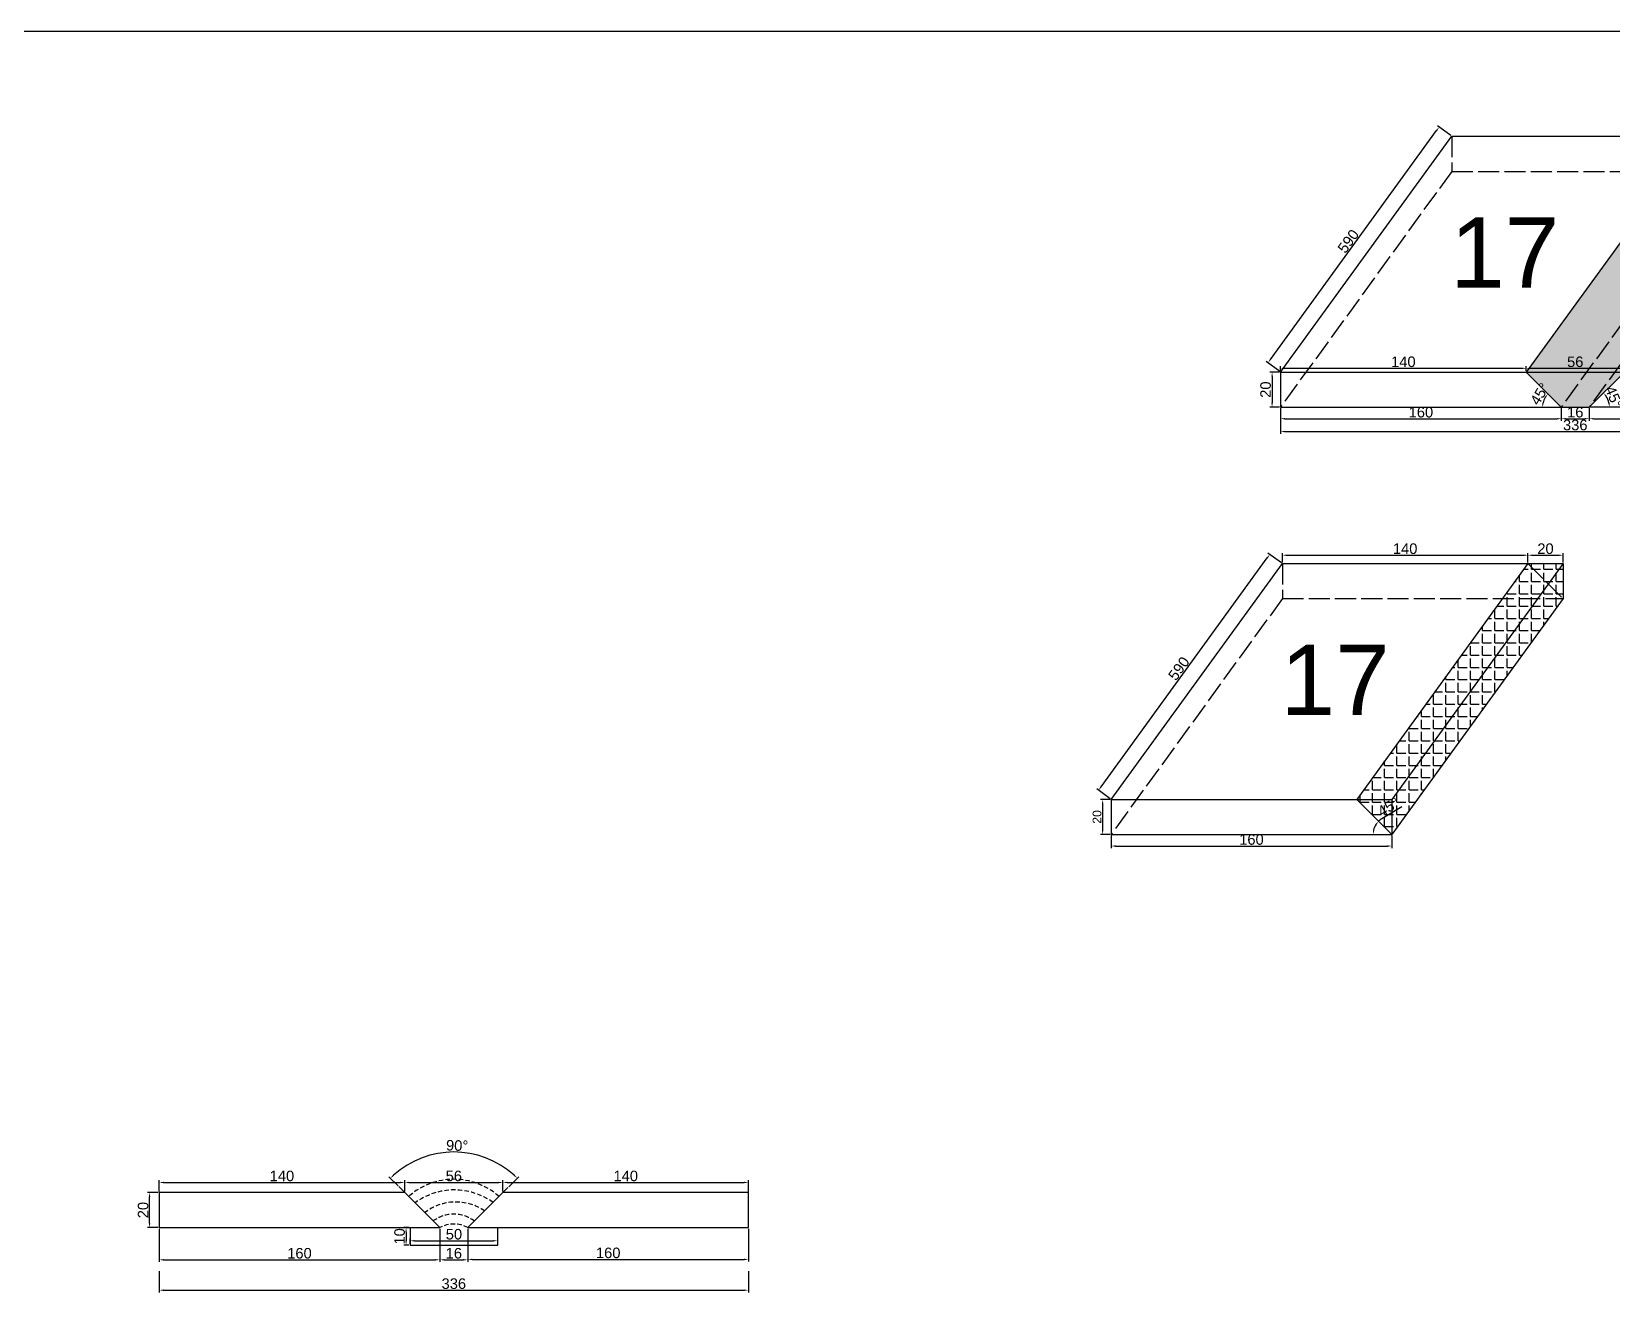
# Model space of a CAD drawing. Header units: millimetres. Extents: x 1455 to 24185, y -7314 to 4772.
# Drawn here: x 16495 to 17396, y -2703 to -1984 of the extents above; entities that cross this region are included whole.
import ezdxf

# ---------------------------------------------------------------- set-up
doc = ezdxf.new("R2010")
doc.units = ezdxf.units.MM
doc.linetypes.add('ACAD_ISO02W100', pattern=[15, 12, -3])
doc.linetypes.add('DASHED', pattern=[19.05, 12.7, -6.35])
doc.layers.add('尺寸标注', color=6, linetype='Continuous')
doc.layers.add('标号', color=4, linetype='Continuous')
doc.styles.get("Standard").update_dxf_attribs({"font": 'arial.ttf'})
doc.dimstyles.new('ISO-25', dxfattribs={"dimtxt": 5, "dimasz": 2.5, "dimexe": 1.25, "dimexo": 0.625, "dimtad": 1, "dimtxsty": 'Standard', "dimcen": 2.5, "dimadec": 0, "dimazin": 0, "dimtfac": 1, "dimtmove": 0, "dimatfit": 3, "dimfxl": 1, "dimarcsym": 0})
doc.dimstyles.new('ISO-25-old', dxfattribs={"dimtxt": 6, "dimasz": 2.5, "dimexe": 1.25, "dimexo": 0.625, "dimtad": 1, "dimtxsty": 'Standard', "dimcen": 2.5, "dimadec": 0, "dimazin": 0, "dimtfac": 1, "dimtmove": 0, "dimatfit": 3, "dimfxl": 1, "dimarcsym": 0})

# ---------------------------------------------------------------- blocks, each defined once
blk = doc.blocks.new('*D2706')
at = {"layer": 'Defpoints', "color": 0, "transparency": 16777216}
for p in [(16722.32, -2624.68), (16704.19, -2642.7), (16766.38, -2643.24), (16727.55, -2666.07), (16743.55, -2666.07)]:
    blk.add_point(p, dxfattribs=at)
at = {"layer": '尺寸标注', "color": 0, "lineweight": -2, "transparency": 16777216}
for p, q in [((16703.74, -2642.26), (16698.51, -2637.03)), ((16766.83, -2642.8), (16772.59, -2637.03))]:
    blk.add_line(p, q, dxfattribs=at)
blk.add_arc((16735.55, -2674.07), 51.13, 47.80172, 132.19828, dxfattribs=at)
at = {"layer": '尺寸标注', "color": 0, "transparency": 16777216}
for points in [[(16701.5, -2636.49), (16700.92, -2635.89), (16699.4, -2637.92)], [(16770.18, -2635.89), (16769.61, -2636.49), (16771.71, -2637.92)]]:
    blk.add_solid(points, dxfattribs=at)
at = {"layer": '尺寸标注', "color": 0, "transparency": 16777216, "insert": (16737.44, -2619.28), "char_height": 6, "attachment_point": 5, "rotation": 358.02922}
blk.add_mtext('90°', dxfattribs=at)
blk = doc.blocks.new('*D2707')
at = {"layer": 'Defpoints', "color": 0, "transparency": 16777216}
for p in [(16562.11, -2646.07), (16567.55, -2646.07), (16567.55, -2666.07)]:
    blk.add_point(p, dxfattribs=at)
at = {"layer": '尺寸标注', "color": 0, "lineweight": -2, "transparency": 16777216}
for p, q in [((16566.93, -2646.07), (16560.86, -2646.07)), ((16562.11, -2663.57), (16562.11, -2648.57)), ((16566.93, -2666.07), (16560.86, -2666.07))]:
    blk.add_line(p, q, dxfattribs=at)
at = {"layer": '尺寸标注', "color": 0, "transparency": 16777216}
for points in [[(16561.69, -2648.57), (16562.52, -2648.57), (16562.11, -2646.07)], [(16561.69, -2663.57), (16562.52, -2663.57), (16562.11, -2666.07)]]:
    blk.add_solid(points, dxfattribs=at)
at = {"layer": '尺寸标注', "color": 0, "transparency": 16777216, "insert": (16558.42, -2656.07), "char_height": 6, "attachment_point": 5, "rotation": 90}
blk.add_mtext('20', dxfattribs=at)
blk = doc.blocks.new('*D2708')
at = {"layer": 'Defpoints', "color": 0, "transparency": 16777216}
for p in [(16710.61, -2676.07), (16760.61, -2673.56), (16760.61, -2676.07)]:
    blk.add_point(p, dxfattribs=at)
at = {"layer": '尺寸标注', "color": 0, "lineweight": -2, "transparency": 16777216}
for p, q in [((16710.61, -2675.45), (16710.61, -2672.31)), ((16713.11, -2673.56), (16758.11, -2673.56)), ((16760.61, -2675.45), (16760.61, -2672.31))]:
    blk.add_line(p, q, dxfattribs=at)
at = {"layer": '尺寸标注', "color": 0, "transparency": 16777216}
for points in [[(16713.11, -2673.15), (16713.11, -2673.98), (16710.61, -2673.56)], [(16758.11, -2673.15), (16758.11, -2673.98), (16760.61, -2673.56)]]:
    blk.add_solid(points, dxfattribs=at)
at = {"layer": '尺寸标注', "color": 0, "transparency": 16777216, "insert": (16735.61, -2669.87), "char_height": 6, "attachment_point": 5}
blk.add_mtext('50', dxfattribs=at)
blk = doc.blocks.new('*D2263')
at = {"layer": 'Defpoints', "color": 0, "transparency": 16777216}
for p in [(16567.55, -2690.2), (16903.55, -2690.2), (16903.55, -2701.73)]:
    blk.add_point(p, dxfattribs=at)
at = {"layer": '尺寸标注', "color": 0, "lineweight": -2, "transparency": 16777216}
for p, q in [((16567.55, -2690.82), (16567.55, -2702.98)), ((16903.55, -2690.82), (16903.55, -2702.98)), ((16570.05, -2701.73), (16901.05, -2701.73))]:
    blk.add_line(p, q, dxfattribs=at)
at = {"layer": '尺寸标注', "color": 0, "transparency": 16777216}
for points in [[(16570.05, -2701.32), (16570.05, -2702.15), (16567.55, -2701.73)], [(16901.05, -2701.32), (16901.05, -2702.15), (16903.55, -2701.73)]]:
    blk.add_solid(points, dxfattribs=at)
at = {"layer": '尺寸标注', "color": 0, "transparency": 16777216, "insert": (16735.55, -2698.04), "char_height": 6, "attachment_point": 5}
blk.add_mtext('336', dxfattribs=at)
blk = doc.blocks.new('*D2726')
at = {"layer": 'Defpoints', "color": 0, "transparency": 16777216}
for p in [(16710.61, -2666.07), (16708.34, -2676.07), (16710.61, -2676.07)]:
    blk.add_point(p, dxfattribs=at)
at = {"layer": '尺寸标注', "color": 0, "lineweight": -2, "transparency": 16777216}
for p, q in [((16709.98, -2666.07), (16707.09, -2666.07)), ((16709.98, -2676.07), (16707.09, -2676.07)), ((16708.34, -2668.57), (16708.34, -2673.57))]:
    blk.add_line(p, q, dxfattribs=at)
at = {"layer": '尺寸标注', "color": 0, "transparency": 16777216}
for points in [[(16707.92, -2668.57), (16708.75, -2668.57), (16708.34, -2666.07)], [(16707.92, -2673.57), (16708.75, -2673.57), (16708.34, -2676.07)]]:
    blk.add_solid(points, dxfattribs=at)
at = {"layer": '尺寸标注', "color": 0, "transparency": 16777216, "insert": (16704.65, -2671.07), "char_height": 6, "attachment_point": 5, "rotation": 90}
blk.add_mtext('10', dxfattribs=at)
blk = doc.blocks.new('*D2727')
at = {"layer": 'Defpoints', "color": 0, "transparency": 16777216}
for p in [(16727.55, -2666.07), (16743.55, -2666.07), (16743.55, -2684.41)]:
    blk.add_point(p, dxfattribs=at)
at = {"layer": '尺寸标注', "color": 0, "lineweight": -2, "transparency": 16777216}
for p, q in [((16727.55, -2666.7), (16727.55, -2685.66)), ((16743.55, -2666.7), (16743.55, -2685.66)), ((16730.05, -2684.41), (16741.05, -2684.41))]:
    blk.add_line(p, q, dxfattribs=at)
at = {"layer": '尺寸标注', "color": 0, "transparency": 16777216}
for points in [[(16730.05, -2683.99), (16730.05, -2684.82), (16727.55, -2684.41)], [(16741.05, -2683.99), (16741.05, -2684.82), (16743.55, -2684.41)]]:
    blk.add_solid(points, dxfattribs=at)
at = {"layer": '尺寸标注', "color": 0, "transparency": 16777216, "insert": (16735.55, -2680.72), "char_height": 6, "attachment_point": 5}
blk.add_mtext('16', dxfattribs=at)
blk = doc.blocks.new('*D2728')
at = {"layer": 'Defpoints', "color": 0, "transparency": 16777216}
for p in [(17206.86, -2198.36), (17366.86, -2198.36), (17366.86, -2204.94)]:
    blk.add_point(p, dxfattribs=at)
at = {"layer": '尺寸标注', "color": 0, "lineweight": -2, "transparency": 16777216}
for p, q in [((17206.86, -2198.98), (17206.86, -2206.19)), ((17209.36, -2204.94), (17364.36, -2204.94)), ((17366.86, -2198.98), (17366.86, -2206.19))]:
    blk.add_line(p, q, dxfattribs=at)
at = {"layer": '尺寸标注', "color": 0, "transparency": 16777216}
for points in [[(17209.36, -2204.52), (17209.36, -2205.35), (17206.86, -2204.94)], [(17364.36, -2204.52), (17364.36, -2205.35), (17366.86, -2204.94)]]:
    blk.add_solid(points, dxfattribs=at)
at = {"layer": '尺寸标注', "color": 0, "transparency": 16777216, "insert": (17286.86, -2201.25), "char_height": 6, "attachment_point": 5}
blk.add_mtext('160', dxfattribs=at)
blk = doc.blocks.new('*D2729')
at = {"layer": 'Defpoints', "color": 0, "transparency": 16777216}
for p in [(17366.86, -2198.36), (17382.86, -2198.36), (17382.86, -2204.94)]:
    blk.add_point(p, dxfattribs=at)
at = {"layer": '尺寸标注', "color": 0, "lineweight": -2, "transparency": 16777216}
for p, q in [((17366.86, -2198.98), (17366.86, -2206.19)), ((17369.36, -2204.94), (17380.36, -2204.94)), ((17382.86, -2198.98), (17382.86, -2206.19))]:
    blk.add_line(p, q, dxfattribs=at)
at = {"layer": '尺寸标注', "color": 0, "transparency": 16777216}
for points in [[(17369.36, -2204.52), (17369.36, -2205.35), (17366.86, -2204.94)], [(17380.36, -2204.52), (17380.36, -2205.35), (17382.86, -2204.94)]]:
    blk.add_solid(points, dxfattribs=at)
at = {"layer": '尺寸标注', "color": 0, "transparency": 16777216, "insert": (17374.86, -2201.25), "char_height": 6, "attachment_point": 5}
blk.add_mtext('16', dxfattribs=at)
blk = doc.blocks.new('*D2730')
at = {"layer": 'Defpoints', "color": 0, "transparency": 16777216}
for p in [(17382.86, -2198.36), (17542.86, -2198.36), (17542.86, -2204.94)]:
    blk.add_point(p, dxfattribs=at)
at = {"layer": '尺寸标注', "color": 0, "lineweight": -2, "transparency": 16777216}
for p, q in [((17382.86, -2198.98), (17382.86, -2206.19)), ((17385.36, -2204.94), (17540.36, -2204.94)), ((17542.86, -2198.98), (17542.86, -2206.19))]:
    blk.add_line(p, q, dxfattribs=at)
at = {"layer": '尺寸标注', "color": 0, "transparency": 16777216}
for points in [[(17385.36, -2204.52), (17385.36, -2205.35), (17382.86, -2204.94)], [(17540.36, -2204.52), (17540.36, -2205.35), (17542.86, -2204.94)]]:
    blk.add_solid(points, dxfattribs=at)
at = {"layer": '尺寸标注', "color": 0, "transparency": 16777216, "insert": (17462.86, -2201.25), "char_height": 6, "attachment_point": 5}
blk.add_mtext('160', dxfattribs=at)
blk = doc.blocks.new('*D2731')
at = {"layer": 'Defpoints', "color": 0, "transparency": 16777216}
for p in [(17206.86, -2178.36), (17202.03, -2198.36), (17206.86, -2198.36)]:
    blk.add_point(p, dxfattribs=at)
at = {"layer": '尺寸标注', "color": 0, "lineweight": -2, "transparency": 16777216}
for p, q in [((17206.24, -2178.36), (17200.78, -2178.36)), ((17202.03, -2180.86), (17202.03, -2195.86)), ((17206.24, -2198.36), (17200.78, -2198.36))]:
    blk.add_line(p, q, dxfattribs=at)
at = {"layer": '尺寸标注', "color": 0, "transparency": 16777216}
for points in [[(17201.61, -2180.86), (17202.44, -2180.86), (17202.03, -2178.36)], [(17201.61, -2195.86), (17202.44, -2195.86), (17202.03, -2198.36)]]:
    blk.add_solid(points, dxfattribs=at)
at = {"layer": '尺寸标注', "color": 0, "transparency": 16777216, "insert": (17198.34, -2188.36), "char_height": 6, "attachment_point": 5, "rotation": 90}
blk.add_mtext('20', dxfattribs=at)
blk = doc.blocks.new('*D2732')
at = {"layer": 'Defpoints', "color": 0, "transparency": 16777216}
for p in [(17297.29, -2038.69), (17304.48, -2043.91), (17206.86, -2178.36)]:
    blk.add_point(p, dxfattribs=at)
at = {"layer": '尺寸标注', "color": 0, "lineweight": -2, "transparency": 16777216}
for p, q in [((17201.14, -2171.11), (17295.82, -2040.71)), ((17303.98, -2043.54), (17296.28, -2037.96)), ((17206.35, -2177.99), (17198.66, -2172.4))]:
    blk.add_line(p, q, dxfattribs=at)
at = {"layer": '尺寸标注', "color": 0, "transparency": 16777216}
for points in [[(17295.48, -2040.47), (17296.16, -2040.96), (17297.29, -2038.69)], [(17200.8, -2170.87), (17201.48, -2171.36), (17199.67, -2173.14)]]:
    blk.add_solid(points, dxfattribs=at)
at = {"layer": '尺寸标注', "color": 0, "transparency": 16777216, "insert": (17245.5, -2103.75), "char_height": 6, "attachment_point": 5, "rotation": 54.01682}
blk.add_mtext('590', dxfattribs=at)
blk = doc.blocks.new('*D2733')
at = {"layer": 'Defpoints', "color": 0, "transparency": 16777216}
for p in [(17206.86, -2178.36), (17346.86, -2176.2), (17346.86, -2178.36)]:
    blk.add_point(p, dxfattribs=at)
at = {"layer": '尺寸标注', "color": 0, "lineweight": -2, "transparency": 16777216}
for p, q in [((17206.86, -2177.73), (17206.86, -2174.95)), ((17209.36, -2176.2), (17344.36, -2176.2)), ((17346.86, -2177.73), (17346.86, -2174.95))]:
    blk.add_line(p, q, dxfattribs=at)
at = {"layer": '尺寸标注', "color": 0, "transparency": 16777216}
for points in [[(17209.36, -2175.78), (17209.36, -2176.62), (17206.86, -2176.2)], [(17344.36, -2175.78), (17344.36, -2176.62), (17346.86, -2176.2)]]:
    blk.add_solid(points, dxfattribs=at)
at = {"layer": '尺寸标注', "color": 0, "transparency": 16777216, "insert": (17276.86, -2172.51), "char_height": 6, "attachment_point": 5}
blk.add_mtext('140', dxfattribs=at)
blk = doc.blocks.new('*D2734')
at = {"layer": 'Defpoints', "color": 0, "transparency": 16777216}
for p in [(17346.86, -2178.36), (17206.86, -2198.36), (17356.55, -2195.59), (17366.86, -2198.36), (17366.86, -2198.36)]:
    blk.add_point(p, dxfattribs=at)
at = {"layer": '尺寸标注', "color": 0, "lineweight": -2, "transparency": 16777216}
blk.add_arc((17366.86, -2198.36), 10.68, 148.44574, 166.55426, dxfattribs=at)
at = {"layer": '尺寸标注', "color": 0, "transparency": 16777216}
for points in [[(17356.89, -2195.92), (17356.06, -2195.83), (17356.18, -2198.36)], [(17357.43, -2192.51), (17358.09, -2193.03), (17359.31, -2190.81)]]:
    blk.add_solid(points, dxfattribs=at)
at = {"layer": '尺寸标注', "color": 0, "transparency": 16777216, "insert": (17354.63, -2190.85), "char_height": 6, "attachment_point": 5, "rotation": 58.44574}
blk.add_mtext('45°', dxfattribs=at)
blk = doc.blocks.new('*D2735')
at = {"layer": 'Defpoints', "color": 0, "transparency": 16777216}
for p in [(17402.86, -2178.36), (17382.86, -2198.36), (17382.86, -2198.36), (17393.94, -2195.39), (17542.86, -2198.36)]:
    blk.add_point(p, dxfattribs=at)
at = {"layer": '尺寸标注', "color": 0, "lineweight": -2, "transparency": 16777216}
blk.add_arc((17382.86, -2198.36), 11.47, 12.51393, 32.48607, dxfattribs=at)
at = {"layer": '尺寸标注', "color": 0, "transparency": 16777216}
for points in [[(17392.21, -2192.46), (17392.86, -2191.94), (17390.97, -2190.25)], [(17394.47, -2195.83), (17393.64, -2195.92), (17394.33, -2198.36)]]:
    blk.add_solid(points, dxfattribs=at)
at = {"layer": '尺寸标注', "color": 0, "transparency": 16777216, "insert": (17396.85, -2192.56), "char_height": 6, "attachment_point": 5, "rotation": 292.5}
blk.add_mtext('45°', dxfattribs=at)
blk = doc.blocks.new('*D2736')
at = {"layer": 'Defpoints', "color": 0, "transparency": 16777216}
for p in [(17346.86, -2178.36), (17402.86, -2176.2), (17402.86, -2178.36)]:
    blk.add_point(p, dxfattribs=at)
at = {"layer": '尺寸标注', "color": 0, "lineweight": -2, "transparency": 16777216}
for p, q in [((17346.86, -2177.73), (17346.86, -2174.95)), ((17349.36, -2176.2), (17400.36, -2176.2)), ((17402.86, -2177.73), (17402.86, -2174.95))]:
    blk.add_line(p, q, dxfattribs=at)
at = {"layer": '尺寸标注', "color": 0, "transparency": 16777216}
for points in [[(17349.36, -2175.78), (17349.36, -2176.62), (17346.86, -2176.2)], [(17400.36, -2175.78), (17400.36, -2176.62), (17402.86, -2176.2)]]:
    blk.add_solid(points, dxfattribs=at)
at = {"layer": '尺寸标注', "color": 0, "transparency": 16777216, "insert": (17374.86, -2172.51), "char_height": 6, "attachment_point": 5}
blk.add_mtext('56', dxfattribs=at)
blk = doc.blocks.new('*D2738')
at = {"layer": 'Defpoints', "color": 0, "transparency": 16777216}
for p in [(17206.86, -2198.36), (17542.86, -2198.36), (17542.86, -2212.24)]:
    blk.add_point(p, dxfattribs=at)
at = {"layer": '尺寸标注', "color": 0, "lineweight": -2, "transparency": 16777216}
for p, q in [((17206.86, -2198.98), (17206.86, -2213.49)), ((17542.86, -2198.98), (17542.86, -2213.49)), ((17209.36, -2212.24), (17540.36, -2212.24))]:
    blk.add_line(p, q, dxfattribs=at)
at = {"layer": '尺寸标注', "color": 0, "transparency": 16777216}
for points in [[(17209.36, -2211.82), (17209.36, -2212.66), (17206.86, -2212.24)], [(17540.36, -2211.82), (17540.36, -2212.66), (17542.86, -2212.24)]]:
    blk.add_solid(points, dxfattribs=at)
at = {"layer": '尺寸标注', "color": 0, "transparency": 16777216, "insert": (17374.86, -2208.55), "char_height": 6, "attachment_point": 5}
blk.add_mtext('336', dxfattribs=at)
blk = doc.blocks.new('*D2739')
at = {"layer": 'Defpoints', "color": 0, "transparency": 16777216}
for p in [(17110.27, -2441.96), (17270.27, -2441.96), (17270.27, -2448.54)]:
    blk.add_point(p, dxfattribs=at)
at = {"layer": '尺寸标注', "color": 0, "lineweight": -2, "transparency": 16777216}
for p, q in [((17110.27, -2442.58), (17110.27, -2449.79)), ((17112.77, -2448.54), (17267.77, -2448.54)), ((17270.27, -2442.58), (17270.27, -2449.79))]:
    blk.add_line(p, q, dxfattribs=at)
at = {"layer": '尺寸标注', "color": 0, "transparency": 16777216}
for points in [[(17112.77, -2448.12), (17112.77, -2448.95), (17110.27, -2448.54)], [(17267.77, -2448.12), (17267.77, -2448.95), (17270.27, -2448.54)]]:
    blk.add_solid(points, dxfattribs=at)
at = {"layer": '尺寸标注', "color": 0, "transparency": 16777216, "insert": (17190.27, -2444.85), "char_height": 6, "attachment_point": 5}
blk.add_mtext('160', dxfattribs=at)
blk = doc.blocks.new('*D2740')
at = {"layer": 'Defpoints', "color": 0, "transparency": 16777216}
for p in [(17110.27, -2421.96), (17105.43, -2441.96), (17110.27, -2441.96)]:
    blk.add_point(p, dxfattribs=at)
at = {"layer": '尺寸标注', "color": 0, "lineweight": -2, "transparency": 16777216}
for p, q in [((17109.64, -2421.96), (17104.18, -2421.96)), ((17105.43, -2424.46), (17105.43, -2439.46)), ((17109.64, -2441.96), (17104.18, -2441.96))]:
    blk.add_line(p, q, dxfattribs=at)
at = {"layer": '尺寸标注', "color": 0, "transparency": 16777216}
for points in [[(17105.02, -2424.46), (17105.85, -2424.46), (17105.43, -2421.96)], [(17105.02, -2439.46), (17105.85, -2439.46), (17105.43, -2441.96)]]:
    blk.add_solid(points, dxfattribs=at)
at = {"layer": '尺寸标注', "color": 0, "transparency": 16777216, "insert": (17102.25, -2431.96), "char_height": 5, "attachment_point": 5, "rotation": 90}
blk.add_mtext('20', dxfattribs=at)
blk = doc.blocks.new('*D2741')
at = {"layer": 'Defpoints', "color": 0, "transparency": 16777216}
for p in [(17200.7, -2282.29), (17207.89, -2287.51), (17110.27, -2421.96)]:
    blk.add_point(p, dxfattribs=at)
at = {"layer": '尺寸标注', "color": 0, "lineweight": -2, "transparency": 16777216}
for p, q in [((17104.54, -2414.71), (17199.23, -2284.31)), ((17207.38, -2287.14), (17199.69, -2281.56)), ((17109.76, -2421.59), (17102.06, -2416))]:
    blk.add_line(p, q, dxfattribs=at)
at = {"layer": '尺寸标注', "color": 0, "transparency": 16777216}
for points in [[(17198.89, -2284.07), (17199.57, -2284.56), (17200.7, -2282.29)], [(17104.21, -2414.47), (17104.88, -2414.96), (17103.08, -2416.74)]]:
    blk.add_solid(points, dxfattribs=at)
at = {"layer": '尺寸标注', "color": 0, "transparency": 16777216, "insert": (17148.9, -2347.35), "char_height": 6, "attachment_point": 5, "rotation": 54.01682}
blk.add_mtext('590', dxfattribs=at)
blk = doc.blocks.new('*D2301')
at = {"layer": 'Defpoints', "color": 0, "transparency": 16777216}
for p in [(17207.89, -2287.51), (17347.89, -2282.74), (17347.89, -2287.51)]:
    blk.add_point(p, dxfattribs=at)
at = {"layer": '尺寸标注', "color": 0, "lineweight": -2, "transparency": 16777216}
for p, q in [((17207.89, -2286.89), (17207.89, -2281.49)), ((17210.39, -2282.74), (17345.39, -2282.74)), ((17347.89, -2286.89), (17347.89, -2281.49))]:
    blk.add_line(p, q, dxfattribs=at)
at = {"layer": '尺寸标注', "color": 0, "transparency": 16777216}
for points in [[(17210.39, -2282.33), (17210.39, -2283.16), (17207.89, -2282.74)], [(17345.39, -2282.33), (17345.39, -2283.16), (17347.89, -2282.74)]]:
    blk.add_solid(points, dxfattribs=at)
at = {"layer": '尺寸标注', "color": 0, "transparency": 16777216, "insert": (17277.89, -2279.05), "char_height": 6, "attachment_point": 5}
blk.add_mtext('140', dxfattribs=at)
blk = doc.blocks.new('*D2742')
at = {"layer": 'Defpoints', "color": 0, "transparency": 16777216}
for p in [(17250.27, -2421.96), (17110.27, -2441.96), (17259.95, -2439.19), (17270.27, -2441.96), (17270.27, -2441.96)]:
    blk.add_point(p, dxfattribs=at)
at = {"layer": '尺寸标注', "color": 0, "lineweight": -2, "transparency": 16777216}
blk.add_line((17264.68, -2432.86), (17275.98, -2425.92), dxfattribs=at)
for start, end in [(121.55426, 135), (148.44574, 166.55426)]:
    blk.add_arc((17270.27, -2441.96), 10.68, start, end, dxfattribs=at)
at = {"layer": '尺寸标注', "color": 0, "transparency": 16777216}
for points in [[(17260.3, -2439.52), (17259.47, -2439.43), (17259.59, -2441.96)], [(17260.84, -2436.11), (17261.5, -2436.63), (17262.72, -2434.41)]]:
    blk.add_solid(points, dxfattribs=at)
at = {"layer": '尺寸标注', "color": 0, "transparency": 16777216, "insert": (17268.41, -2426.26), "char_height": 6, "attachment_point": 5, "rotation": 31.55426}
blk.add_mtext('45°', dxfattribs=at)
blk = doc.blocks.new('*D2302')
at = {"layer": 'Defpoints', "color": 0, "transparency": 16777216}
for p in [(17347.89, -2287.51), (17367.89, -2282.74), (17367.89, -2287.51)]:
    blk.add_point(p, dxfattribs=at)
at = {"layer": '尺寸标注', "color": 0, "lineweight": -2, "transparency": 16777216}
for p, q in [((17347.89, -2286.89), (17347.89, -2281.49)), ((17350.39, -2282.74), (17365.39, -2282.74)), ((17367.89, -2286.89), (17367.89, -2281.49))]:
    blk.add_line(p, q, dxfattribs=at)
at = {"layer": '尺寸标注', "color": 0, "transparency": 16777216}
for points in [[(17350.39, -2282.33), (17350.39, -2283.16), (17347.89, -2282.74)], [(17365.39, -2282.33), (17365.39, -2283.16), (17367.89, -2282.74)]]:
    blk.add_solid(points, dxfattribs=at)
at = {"layer": '尺寸标注', "color": 0, "transparency": 16777216, "insert": (17357.89, -2279.05), "char_height": 6, "attachment_point": 5}
blk.add_mtext('20', dxfattribs=at)
blk = doc.blocks.new('*D2751')
at = {"layer": 'Defpoints', "color": 0, "transparency": 16777216}
for p in [(16567.55, -2666.07), (16727.55, -2666.07), (16727.55, -2684.41)]:
    blk.add_point(p, dxfattribs=at)
at = {"layer": '尺寸标注', "color": 0, "lineweight": -2, "transparency": 16777216}
for p, q in [((16567.55, -2666.7), (16567.55, -2685.66)), ((16727.55, -2666.7), (16727.55, -2685.66)), ((16570.05, -2684.41), (16725.05, -2684.41))]:
    blk.add_line(p, q, dxfattribs=at)
at = {"layer": '尺寸标注', "color": 0, "transparency": 16777216}
for points in [[(16570.05, -2683.99), (16570.05, -2684.82), (16567.55, -2684.41)], [(16725.05, -2683.99), (16725.05, -2684.82), (16727.55, -2684.41)]]:
    blk.add_solid(points, dxfattribs=at)
at = {"layer": '尺寸标注', "color": 0, "transparency": 16777216, "insert": (16647.55, -2680.72), "char_height": 6, "attachment_point": 5}
blk.add_mtext('160', dxfattribs=at)
blk = doc.blocks.new('*D2752')
at = {"layer": 'Defpoints', "color": 0, "transparency": 16777216}
for p in [(16743.55, -2666.07), (16903.55, -2666.07), (16903.55, -2684.2)]:
    blk.add_point(p, dxfattribs=at)
at = {"layer": '尺寸标注', "color": 0, "lineweight": -2, "transparency": 16777216}
for p, q in [((16743.55, -2666.7), (16743.55, -2685.45)), ((16903.55, -2666.7), (16903.55, -2685.45)), ((16746.05, -2684.2), (16901.05, -2684.2))]:
    blk.add_line(p, q, dxfattribs=at)
at = {"layer": '尺寸标注', "color": 0, "transparency": 16777216}
for points in [[(16746.05, -2683.78), (16746.05, -2684.61), (16743.55, -2684.2)], [(16901.05, -2683.78), (16901.05, -2684.61), (16903.55, -2684.2)]]:
    blk.add_solid(points, dxfattribs=at)
at = {"layer": '尺寸标注', "color": 0, "transparency": 16777216, "insert": (16823.55, -2680.51), "char_height": 6, "attachment_point": 5}
blk.add_mtext('160', dxfattribs=at)
blk = doc.blocks.new('*D2753')
at = {"layer": 'Defpoints', "color": 0, "transparency": 16777216}
for p in [(16707.55, -2640.33), (16567.55, -2646.07), (16707.55, -2646.07)]:
    blk.add_point(p, dxfattribs=at)
at = {"layer": '尺寸标注', "color": 0, "lineweight": -2, "transparency": 16777216}
for p, q in [((16567.55, -2645.45), (16567.55, -2639.08)), ((16570.05, -2640.33), (16705.05, -2640.33)), ((16707.55, -2645.45), (16707.55, -2639.08))]:
    blk.add_line(p, q, dxfattribs=at)
at = {"layer": '尺寸标注', "color": 0, "transparency": 16777216}
for points in [[(16570.05, -2639.91), (16570.05, -2640.75), (16567.55, -2640.33)], [(16705.05, -2639.91), (16705.05, -2640.75), (16707.55, -2640.33)]]:
    blk.add_solid(points, dxfattribs=at)
at = {"layer": '尺寸标注', "color": 0, "transparency": 16777216, "insert": (16637.55, -2636.64), "char_height": 6, "attachment_point": 5}
blk.add_mtext('140', dxfattribs=at)
blk = doc.blocks.new('*D2754')
at = {"layer": 'Defpoints', "color": 0, "transparency": 16777216}
for p in [(16763.55, -2640.33), (16707.55, -2646.07), (16763.55, -2646.07)]:
    blk.add_point(p, dxfattribs=at)
at = {"layer": '尺寸标注', "color": 0, "lineweight": -2, "transparency": 16777216}
for p, q in [((16707.55, -2645.45), (16707.55, -2639.08)), ((16710.05, -2640.33), (16761.05, -2640.33)), ((16763.55, -2645.45), (16763.55, -2639.08))]:
    blk.add_line(p, q, dxfattribs=at)
at = {"layer": '尺寸标注', "color": 0, "transparency": 16777216}
for points in [[(16710.05, -2639.91), (16710.05, -2640.75), (16707.55, -2640.33)], [(16761.05, -2639.91), (16761.05, -2640.75), (16763.55, -2640.33)]]:
    blk.add_solid(points, dxfattribs=at)
at = {"layer": '尺寸标注', "color": 0, "transparency": 16777216, "insert": (16735.55, -2636.64), "char_height": 6, "attachment_point": 5}
blk.add_mtext('56', dxfattribs=at)
blk = doc.blocks.new('*D2755')
at = {"layer": 'Defpoints', "color": 0, "transparency": 16777216}
for p in [(16903.55, -2640.33), (16763.55, -2646.07), (16903.55, -2646.07)]:
    blk.add_point(p, dxfattribs=at)
at = {"layer": '尺寸标注', "color": 0, "lineweight": -2, "transparency": 16777216}
for p, q in [((16763.55, -2645.45), (16763.55, -2639.08)), ((16766.05, -2640.33), (16901.05, -2640.33)), ((16903.55, -2645.45), (16903.55, -2639.08))]:
    blk.add_line(p, q, dxfattribs=at)
at = {"layer": '尺寸标注', "color": 0, "transparency": 16777216}
for points in [[(16766.05, -2639.91), (16766.05, -2640.75), (16763.55, -2640.33)], [(16901.05, -2639.91), (16901.05, -2640.75), (16903.55, -2640.33)]]:
    blk.add_solid(points, dxfattribs=at)
at = {"layer": '尺寸标注', "color": 0, "transparency": 16777216, "insert": (16833.55, -2636.64), "char_height": 6, "attachment_point": 5}
blk.add_mtext('140', dxfattribs=at)

msp = doc.modelspace()

# ---------------------------------------------------------------- hatches: boundary and pattern name
h = msp.add_hatch(color=3)
h.dxf.hatch_style = 1
h.paths.add_polyline_path([(17464.482, -2063.911), (17429.96, -2063.911), (17346.86, -2178.358), (17381.382, -2178.358)])
h.paths.add_polyline_path([(17444.482, -2043.911), (17429.96, -2063.911), (17464.482, -2063.911)])
h.paths.add_polyline_path([(17500.482, -2043.911), (17444.482, -2043.911), (17464.482, -2063.911), (17480.482, -2063.911)])
h.paths.add_polyline_path([(17485.96, -2063.911), (17480.482, -2063.911), (17397.382, -2178.358), (17402.86, -2178.358)])
h.paths.add_polyline_path([(17480.482, -2063.911), (17464.482, -2063.911), (17381.382, -2178.358), (17397.382, -2178.358)])
h.paths.add_polyline_path([(17500.482, -2043.911), (17480.482, -2063.911), (17485.96, -2063.911)], flags=17)
h.paths.add_polyline_path([(17381.382, -2178.358), (17346.86, -2178.358), (17366.86, -2198.358)])
h.paths.add_polyline_path([(17397.382, -2178.358), (17381.382, -2178.358), (17366.86, -2198.358), (17382.86, -2198.358)])
h.paths.add_polyline_path([(17402.86, -2178.358), (17397.382, -2178.358), (17382.86, -2198.358)])
h = msp.add_hatch()
h.set_pattern_fill('ANGLE', color=256)
h.set_pattern_definition([(0, (6928.38, -3394.426), (0, 6.985), [5.08, -1.905]), (90, (6928.38, -3394.426), (-6.985, 4e-16), [5.08, -1.905])])
h.paths.add_polyline_path([(17353.366, -2307.511), (17333.366, -2307.511), (17250.267, -2421.958), (17270.267, -2421.958)])
h.paths.add_polyline_path([(17359.475, -2299.098), (17347.888, -2287.511), (17333.366, -2307.511), (17353.366, -2307.511)])
h.paths.add_polyline_path([(17367.888, -2287.511), (17347.888, -2287.511), (17359.475, -2299.098)])
h.paths.add_polyline_path([(17367.888, -2287.511), (17359.475, -2299.098), (17367.888, -2307.511)])
h.paths.add_polyline_path([(17367.888, -2307.511), (17353.366, -2307.511), (17270.267, -2421.958), (17270.267, -2441.958)])
h.paths.add_polyline_path([(17270.267, -2421.958), (17250.267, -2421.958), (17270.267, -2441.958)])
h.paths.add_polyline_path([(17359.475, -2299.098), (17353.366, -2307.511), (17367.888, -2307.511)])

# ---------------------------------------------------------------- linework, layer by layer
for p, q in [((24184.578, -1984.26), (14772.062, -1984.26)), ((17206.86, -2178.358), (17304.482, -2043.911)), ((17304.482, -2043.911), (17444.482, -2043.911)), ((17444.482, -2043.911), (17346.86, -2178.358)), ((17206.86, -2178.358), (17206.86, -2198.358)), ((17206.86, -2178.358), (17346.86, -2178.358)), ((17346.86, -2178.358), (17366.86, -2198.358)), ((17346.86, -2178.358), (17402.86, -2178.358)), ((17402.86, -2178.358), (17382.86, -2198.358)), ((17206.86, -2198.358), (17366.86, -2198.358)), ((17366.86, -2198.358), (17382.86, -2198.358)), ((17542.86, -2198.358), (17382.86, -2198.358)), ((17110.267, -2421.958), (17207.888, -2287.511)), ((17207.888, -2287.511), (17347.888, -2287.511)), ((17347.888, -2287.511), (17250.267, -2421.958)), ((17367.888, -2287.511), (17270.267, -2421.958)), ((17347.888, -2287.511), (17367.888, -2287.511)), ((17367.888, -2287.511), (17367.888, -2307.511)), ((17367.888, -2307.511), (17270.267, -2441.958)), ((17110.267, -2421.958), (17110.267, -2441.958)), ((17110.267, -2421.958), (17250.267, -2421.958)), ((17250.267, -2421.958), (17270.267, -2441.958)), ((17250.267, -2421.958), (17270.267, -2421.958)), ((17270.267, -2421.958), (17270.267, -2441.958)), ((17110.267, -2441.958), (17270.267, -2441.958)), ((16707.553, -2646.071), (16567.553, -2646.071)), ((16567.553, -2646.071), (16567.553, -2666.071)), ((16727.553, -2666.071), (16704.186, -2642.704)), ((16743.553, -2666.071), (16766.383, -2643.241)), ((16903.553, -2646.071), (16763.553, -2646.071)), ((16903.553, -2666.071), (16903.553, -2646.071)), ((16567.553, -2666.071), (16727.553, -2666.071)), ((16710.607, -2666.071), (16710.607, -2676.071)), ((16743.553, -2666.071), (16903.553, -2666.071)), ((16760.607, -2676.071), (16760.607, -2666.071)), ((16710.607, -2676.071), (16760.607, -2676.071))]:
    msp.add_line(p, q)
at = {"linetype": 'ACAD_ISO02W100'}
for p, q in [((17304.482, -2043.911), (17304.482, -2063.911)), ((17304.482, -2063.911), (17206.86, -2198.358)), ((17304.482, -2063.911), (17464.482, -2063.911)), ((17464.482, -2063.911), (17366.86, -2198.358)), ((17480.482, -2063.911), (17382.86, -2198.358)), ((17207.888, -2287.511), (17207.888, -2307.511)), ((17347.888, -2287.511), (17367.888, -2307.511)), ((17207.888, -2307.511), (17110.267, -2441.958)), ((17207.888, -2307.511), (17367.888, -2307.511))]:
    msp.add_line(p, q, dxfattribs=at)
at = {"linetype": 'DASHED', "ltscale": 0.2}
for centre, radius, start, end in [((16735.553, -2677.285), 38.773, 48.360327, 131.639673), ((16735.839, -2682.266), 37.687, 54.156194, 126.465187), ((16736.755, -2680.414), 28.95, 55.620023, 127.7853), ((16735.522, -2678.03), 19.659, 53.120142, 126.747882), ((16735.553, -2680.76), 16.727, 61.426737, 118.573263)]:
    msp.add_arc(centre, radius, start, end, dxfattribs=at)

# ---------------------------------------------------------------- texts
at = {"layer": '标号', "char_height": 40, "attachment_point": 7}
for insert in [(17303.525, -2130.19), (17206.932, -2373.79)]:
    msp.add_mtext_dynamic_manual_height_columns('17 ', width=70.10425, gutter_width=12.5, heights=[0], dxfattribs=dict(at, insert=insert))

# ---------------------------------------------------------------- dimensions: what is measured, and where the dimension line sits
at = {"layer": '尺寸标注'}
for p1, p2, picture, middle in [((17206.86, -2178.358), (17304.482, -2043.911), '*D2732', (17245.496, -2103.746)), ((17110.267, -2421.958), (17207.888, -2287.511), '*D2741', (17148.902, -2347.346))]:
    dim = msp.add_aligned_dim(p1=p1, p2=p2, distance=8.887, text='590', dimstyle='ISO-25-old', dxfattribs=at)
    dim.commit()
    dim.dimension.update_dxf_attribs({"geometry": picture, "text_midpoint": middle})
for p1, p2, distance, picture, middle in [((17206.86, -2178.358), (17346.86, -2178.358), 2.157, '*D2733', (17276.86, -2172.512)), ((17346.86, -2178.358), (17402.86, -2178.358), 2.157, '*D2736', (17374.86, -2172.512)), ((17206.86, -2198.358), (17366.86, -2198.358), -6.578, '*D2728', (17286.86, -2201.248)), ((17206.86, -2198.358), (17542.86, -2198.358), -13.882, '*D2738', (17374.86, -2208.55)), ((17207.888, -2287.511), (17347.888, -2287.511), 4.769, '*D2301', (17277.888, -2279.054)), ((17347.888, -2287.511), (17367.888, -2287.511), 4.769, '*D2302', (17357.888, -2279.054)), ((17110.267, -2441.958), (17270.267, -2441.958), -6.578, '*D2739', (17190.267, -2444.848)), ((16567.553, -2646.071), (16707.553, -2646.071), 5.741, '*D2753', (16637.553, -2636.642)), ((16707.553, -2646.071), (16763.553, -2646.071), 5.741, '*D2754', (16735.553, -2636.642)), ((16763.553, -2646.071), (16903.553, -2646.071), 5.741, '*D2755', (16833.553, -2636.642)), ((16567.553, -2666.071), (16567.553, -2646.071), 5.447, '*D2707', (16558.417, -2656.071)), ((16567.553, -2666.071), (16727.553, -2666.071), -18.335, '*D2751', (16647.553, -2680.718)), ((16710.607, -2666.071), (16710.607, -2676.071), -2.272, '*D2726', (16704.647, -2671.071)), ((16727.553, -2666.071), (16743.553, -2666.071), -18.335, '*D2727', (16735.553, -2680.718)), ((16743.553, -2666.071), (16903.553, -2666.071), -18.127, '*D2752', (16823.553, -2680.51)), ((16567.553, -2690.2), (16903.553, -2690.2), -11.534, '*D2263', (16735.553, -2698.043))]:
    dim = msp.add_aligned_dim(p1=p1, p2=p2, distance=distance, dimstyle='ISO-25-old', dxfattribs=at)
    dim.commit()
    dim.dimension.update_dxf_attribs({"geometry": picture, "text_midpoint": middle})
for base, p1, p2, dimstyle, picture, middle in [((17202.026, -2198.358), (17206.86, -2178.358), (17206.86, -2198.358), 'ISO-25-old', '*D2731', (17198.338, -2188.358)), ((17105.433, -2441.958), (17110.267, -2421.958), (17110.267, -2441.958), 'ISO-25', '*D2740', (17102.255, -2431.958))]:
    dim = msp.add_linear_dim(base=base, p1=p1, p2=p2, angle=90, dimstyle=dimstyle, dxfattribs=at)
    dim.commit()
    dim.dimension.update_dxf_attribs({"geometry": picture, "text_midpoint": middle})
for base, line1, line2, picture, middle in [((17356.547, -2195.595), ((17206.86, -2198.358), (17366.86, -2198.358)), ((17346.86, -2178.358), (17366.86, -2198.358)), '*D2734', (17357.761, -2192.771)), ((17393.939, -2195.39), ((17542.86, -2198.358), (17382.86, -2198.358)), ((17402.86, -2178.358), (17382.86, -2198.358)), '*D2735', (17393.456, -2193.969)), ((16722.32, -2624.683), ((16743.553, -2666.071), (16766.383, -2643.241)), ((16727.553, -2666.071), (16704.186, -2642.704)), '*D2706', (16737.312, -2622.971))]:
    dim = msp.add_angular_dim_2l(base=base, line1=line1, line2=line2, dimstyle='ISO-25-old', dxfattribs=at)
    dim.commit()
    dim.dimension.update_dxf_attribs({"geometry": picture, "text_midpoint": middle, "dimtype": 162})
for base, p1, p2, picture, middle in [((17382.86, -2204.936), (17366.86, -2198.358), (17382.86, -2198.358), '*D2729', (17374.86, -2201.248)), ((17542.86, -2204.936), (17382.86, -2198.358), (17542.86, -2198.358), '*D2730', (17462.86, -2201.248))]:
    dim = msp.add_linear_dim(base=base, p1=p1, p2=p2, dimstyle='ISO-25-old', dxfattribs=at)
    dim.commit()
    dim.dimension.update_dxf_attribs({"geometry": picture, "text_midpoint": middle})
dim = msp.add_angular_dim_2l(base=(17259.953, -2439.195), line1=((17110.267, -2441.958), (17270.267, -2441.958)), line2=((17250.267, -2421.958), (17270.267, -2441.958)), dimstyle='ISO-25-old', dxfattribs=at)
dim.commit()
dim.dimension.update_dxf_attribs({"geometry": '*D2742', "text_midpoint": (17268.406, -2426.257)})
dim = msp.add_linear_dim(base=(16760.607, -2673.563), p1=(16710.607, -2676.071), p2=(16760.607, -2676.071), angle=0, dimstyle='ISO-25-old', dxfattribs=at)
dim.commit()
dim.dimension.update_dxf_attribs({"geometry": '*D2708', "text_midpoint": (16735.607, -2673.563), "dimtype": 161})

doc.saveas('drawing.dxf')
